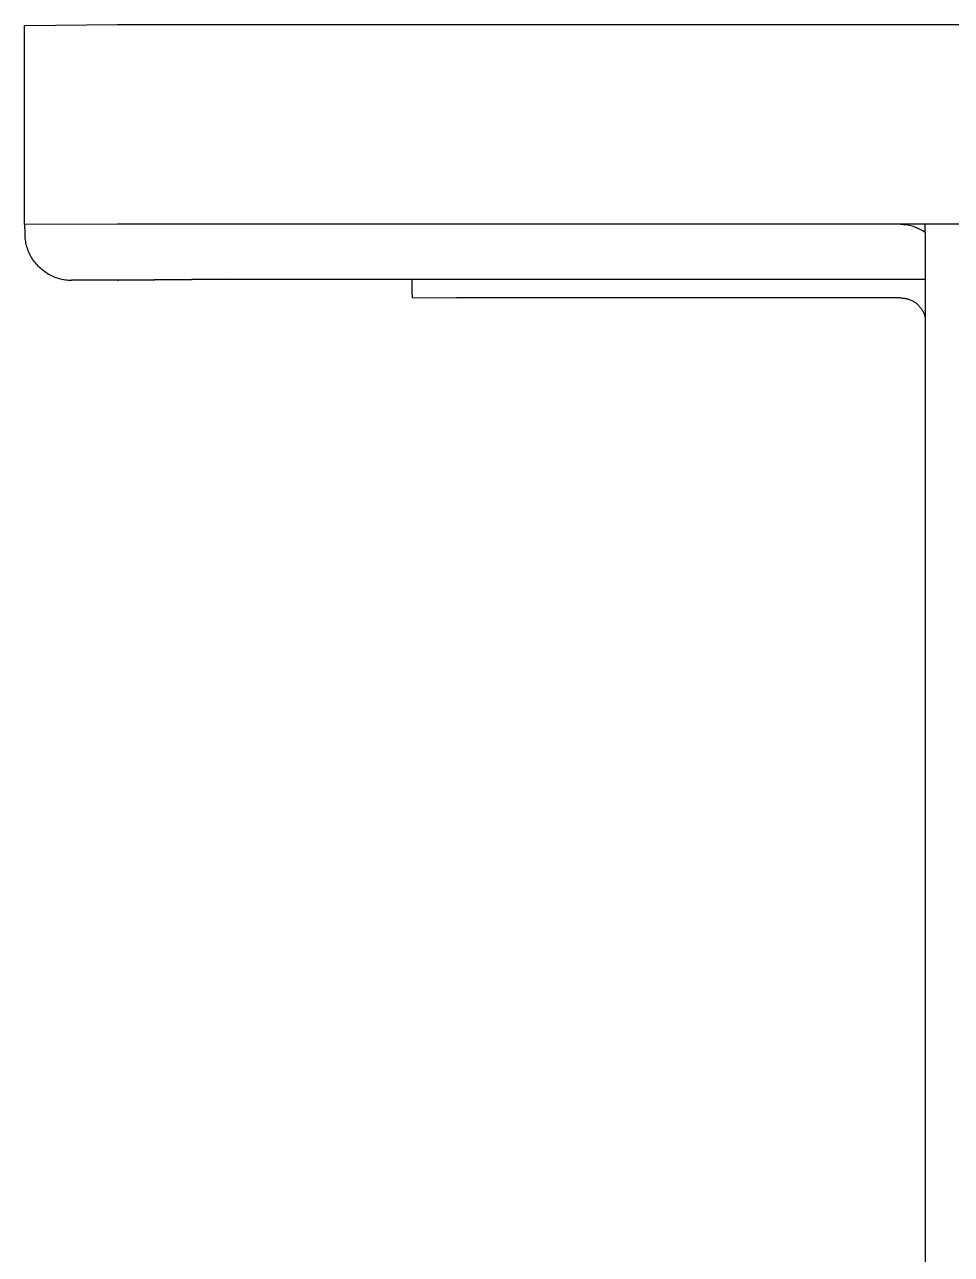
# Model space of a CAD drawing. Header units: millimetres. Extents: x 430 to 4403, y -1522 to 1254.
# Drawn here: x 950 to 1159.4, y 339.5 to 617.4 of the extents above; entities that cross this region are included whole.
import ezdxf

# ---------------------------------------------------------------- set-up
doc = ezdxf.new("R2010")
doc.units = ezdxf.units.MM
doc.header["$MEASUREMENT"] = 0
doc.layers.add('Domyślny', color=7, linetype='Continuous', true_color=0x000000)
doc.layers.add('Utwórz2D linie widoczne', color=7, linetype='Continuous', true_color=0x000000)

msp = doc.modelspace()

# ---------------------------------------------------------------- linework, layer by layer
at = {"layer": 'Domyślny'}
for p, q in [((971, 572.29), (950.08, 572.21)), ((1153.5, 570.39), (1153.5, 572.28)), ((1153.5, 570.39), (1153.5, 172.96)), ((996.24, 559.84), (1037.56, 559.84)), ((1037.59, 556.41), (1037.56, 559.84)), ((1037.56, 559.84), (1153.5, 559.84))]:
    msp.add_line(p, q, dxfattribs=at)
at = {"layer": 'Utwórz2D linie widoczne'}
for p, q in [((950, 617.21), (971, 617.38)), ((950, 582.71), (950, 617.21)), ((971, 617.38), (1237.5, 617.36)), ((950, 572.21), (950, 582.71)), ((950.1, 570.13), (950.08, 572.21)), ((950.1, 569.78), (950.1, 570.13)), ((950.12, 569.42), (950.1, 569.78)), ((1237.5, 572.28), (971, 572.29)), ((1148.23, 572.19), (1147.9, 572.2)), ((1148.56, 572.17), (1148.23, 572.19)), ((1148.89, 572.15), (1148.56, 572.17)), ((1149.22, 572.11), (1148.89, 572.15)), ((1149.55, 572.05), (1149.22, 572.11)), ((1149.88, 571.99), (1149.55, 572.05)), ((1150.2, 571.92), (1149.88, 571.99)), ((1150.52, 571.83), (1150.2, 571.92)), ((1150.84, 571.74), (1150.52, 571.83)), ((1151.16, 571.63), (1150.84, 571.74)), ((1151.47, 571.51), (1151.16, 571.63)), ((1151.77, 571.38), (1151.47, 571.51)), ((1152.07, 571.24), (1151.77, 571.38)), ((1152.37, 571.09), (1152.07, 571.24)), ((1152.66, 570.93), (1152.37, 571.09)), ((1152.95, 570.76), (1152.66, 570.93)), ((1153.23, 570.58), (1152.95, 570.76)), ((1153.5, 570.39), (1153.23, 570.58)), ((950.15, 569.06), (950.12, 569.42)), ((950.19, 568.71), (950.15, 569.06)), ((950.25, 568.36), (950.19, 568.71)), ((950.31, 568.01), (950.25, 568.36)), ((950.39, 567.66), (950.31, 568.01)), ((950.48, 567.31), (950.39, 567.66)), ((950.58, 566.97), (950.48, 567.31)), ((950.7, 566.63), (950.58, 566.97)), ((950.82, 566.3), (950.7, 566.63)), ((950.96, 565.97), (950.82, 566.3)), ((951.1, 565.64), (950.96, 565.97)), ((951.26, 565.32), (951.1, 565.64)), ((951.43, 565.01), (951.26, 565.32)), ((951.61, 564.7), (951.43, 565.01)), ((951.8, 564.4), (951.61, 564.7)), ((952, 564.1), (951.8, 564.4)), ((952.21, 563.81), (952, 564.1)), ((952.43, 563.53), (952.21, 563.81)), ((952.66, 563.26), (952.43, 563.53)), ((952.9, 562.99), (952.66, 563.26)), ((953.14, 562.74), (952.9, 562.99)), ((953.4, 562.49), (953.14, 562.74)), ((953.66, 562.25), (953.4, 562.49)), ((953.93, 562.02), (953.66, 562.25)), ((954.21, 561.79), (953.93, 562.02)), ((954.5, 561.58), (954.21, 561.79)), ((954.8, 561.38), (954.5, 561.58)), ((955.1, 561.19), (954.8, 561.38)), ((955.1, 561.19), (955.41, 561)), ((955.41, 561), (955.73, 560.83)), ((955.73, 560.83), (956.05, 560.67)), ((956.05, 560.67), (956.38, 560.52)), ((956.38, 560.52), (956.71, 560.38)), ((956.71, 560.38), (957.05, 560.25)), ((957.05, 560.25), (957.39, 560.13)), ((957.39, 560.13), (957.74, 560.03)), ((957.74, 560.03), (958.09, 559.94)), ((958.09, 559.94), (958.44, 559.86)), ((958.44, 559.86), (958.8, 559.79)), ((958.8, 559.79), (959.15, 559.73)), ((959.15, 559.73), (959.51, 559.69)), ((959.51, 559.69), (959.87, 559.66)), ((959.87, 559.66), (960.23, 559.64)), ((960.23, 559.64), (960.6, 559.63)), ((970.74, 559.63), (960.6, 559.63)), ((996.24, 559.84), (970.74, 559.63)), ((971.1, 559.63), (996.24, 559.84)), ((971.1, 559.54), (971.1, 559.63)), ((971.1, 559.63), (971.1, 559.63)), ((971.1, 559.54), (971.1, 559.5)), ((971.1, 559.5), (971.1, 559.46)), ((1037.59, 556.41), (1037.6, 555.7)), ((1037.59, 556.41), (1037.59, 556.41)), ((1037.6, 555.7), (1047.6, 555.61)), ((1148, 555.61), (1047.6, 555.61)), ((1148, 555.61), (1148.19, 555.6)), ((1148.19, 555.6), (1148.38, 555.59)), ((1148.38, 555.59), (1148.58, 555.58)), ((1148.58, 555.58), (1148.77, 555.55)), ((1148.77, 555.55), (1148.96, 555.52)), ((1148.96, 555.52), (1149.15, 555.49)), ((1149.15, 555.49), (1149.34, 555.44)), ((1149.34, 555.44), (1149.53, 555.39)), ((1149.53, 555.39), (1149.71, 555.34)), ((1149.71, 555.34), (1149.9, 555.28)), ((1149.9, 555.28), (1150.08, 555.21)), ((1150.08, 555.21), (1150.26, 555.13)), ((1150.26, 555.13), (1150.43, 555.05)), ((1150.43, 555.05), (1150.6, 554.96)), ((1150.6, 554.96), (1150.77, 554.87)), ((1150.77, 554.87), (1150.94, 554.77)), ((1150.94, 554.77), (1151.1, 554.67)), ((1151.1, 554.67), (1151.26, 554.56)), ((1151.26, 554.56), (1151.42, 554.44)), ((1151.42, 554.44), (1151.57, 554.32)), ((1151.57, 554.32), (1151.72, 554.19)), ((1151.72, 554.19), (1151.86, 554.06)), ((1151.86, 554.06), (1152, 553.93)), ((1152, 553.93), (1152.13, 553.78)), ((1152.13, 553.78), (1152.26, 553.64)), ((1152.26, 553.64), (1152.38, 553.49)), ((1152.38, 553.49), (1152.5, 553.34)), ((1152.5, 553.34), (1152.61, 553.18)), ((1152.61, 553.18), (1152.72, 553.02)), ((1152.72, 553.02), (1152.82, 552.85)), ((1152.82, 552.85), (1152.92, 552.68)), ((1152.92, 552.68), (1153.01, 552.51)), ((1153.01, 552.51), (1153.09, 552.34)), ((1153.09, 552.34), (1153.17, 552.16)), ((1153.17, 552.16), (1153.24, 551.98)), ((1153.24, 551.98), (1153.3, 551.8)), ((1153.3, 551.8), (1153.36, 551.61)), ((1153.36, 551.61), (1153.41, 551.42)), ((1153.41, 551.42), (1153.46, 551.24)), ((1153.46, 551.24), (1153.5, 551.05))]:
    msp.add_line(p, q, dxfattribs=at)

doc.saveas('drawing.dxf')
